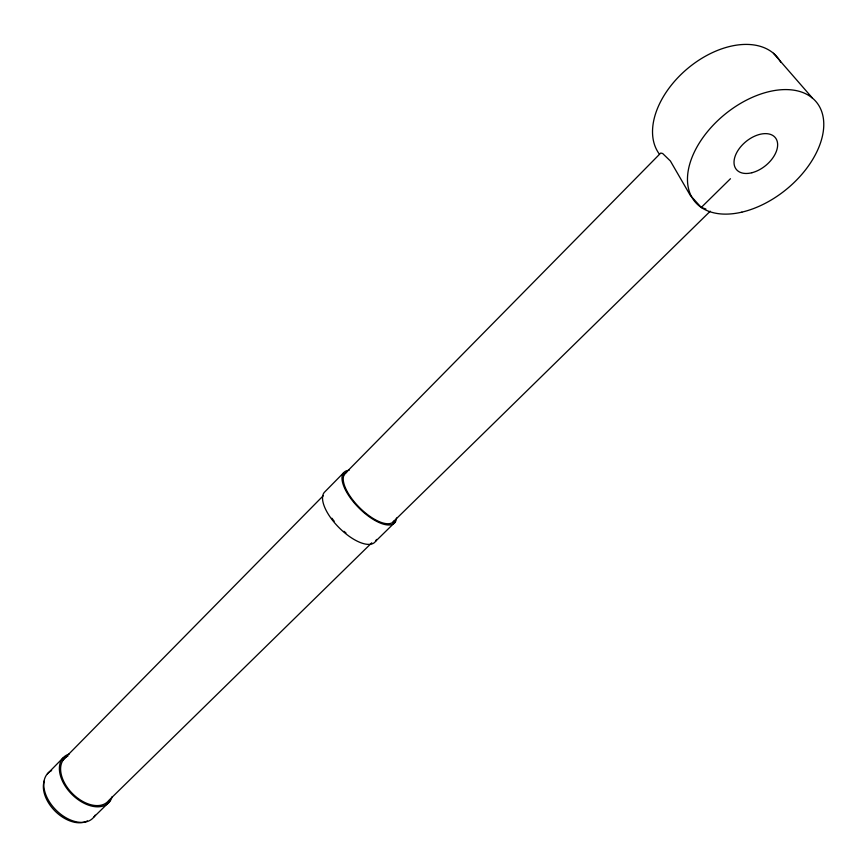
<?xml version="1.0" encoding="UTF-8"?>
<svg xmlns="http://www.w3.org/2000/svg" width="867" height="867" viewBox="0 0 867 867"><rect width="100%" height="100%" fill="white"/><g stroke="black" fill="none" stroke-linecap="round" stroke-linejoin="round"><path stroke-width="1.3" d="M47.392 773.808L62.89 758.061M343.592 472.797L324.247 492.445A35.493 15.032 45.1 0 0 342.378 530.832A35.493 15.032 45.1 0 0 376.484 539.437M62.966 760.012L323.369 495.61M343.332 475.344L660.752 153.036L662.67 153.513L670.386 161.002L690.24 195.303L701.273 207.441L705.901 209.023M701.273 207.441L730.458 178.721M371.77 542.818L108.711 800.534A30.562 19.247 45.1 0 1 71.04 792.113A30.562 19.247 45.1 0 1 67.962 755.991M393.044 521.977L710.268 211.19M93.983 816.942L109.751 801.509M375.595 541.29L395.254 522.032M773.451 53.288L812.433 98.079M396.501 518.033A35.753 14.598 45.1 0 1 358.84 507.878A35.753 14.598 45.1 0 1 349.065 470.337M345.944 532.934A33.9 14.36 45.1 0 1 343.982 531.308M334.174 521.197A33.9 14.36 45.1 0 1 331.898 518.228M394.106 520.937A34.149 13.937 45.1 0 1 358.797 506.859A34.149 13.937 45.1 0 1 346.659 472.374M87.404 820.897A30.345 19.518 45.1 0 1 56.388 812.357A30.345 19.518 45.1 0 1 44.239 780.961M659.397 154.131A76.35 49.051 -40.2 0 1 692.278 64.808A76.35 49.051 -40.2 0 1 780.842 62.359M95.175 815.143A31.786 20.407 45.1 0 1 55.64 809.691A31.786 20.407 45.1 0 1 51.641 770.579M112.157 796.665A31.992 20.147 45.1 0 1 72.048 794.508A31.992 20.147 45.1 0 1 69.154 754.073M741.816 212.155A78.55 48.509 -39.2 0 0 820.312 108.212A78.55 48.509 -39.2 0 0 704.741 135.133A78.55 48.509 -39.2 0 0 741.816 212.155M751.917 172.728A25.143 15.519 -39.2 0 0 776.366 139.251A25.143 15.519 -39.2 0 0 739.204 148.669A25.143 15.519 -39.2 0 0 751.917 172.728"/></g></svg>
